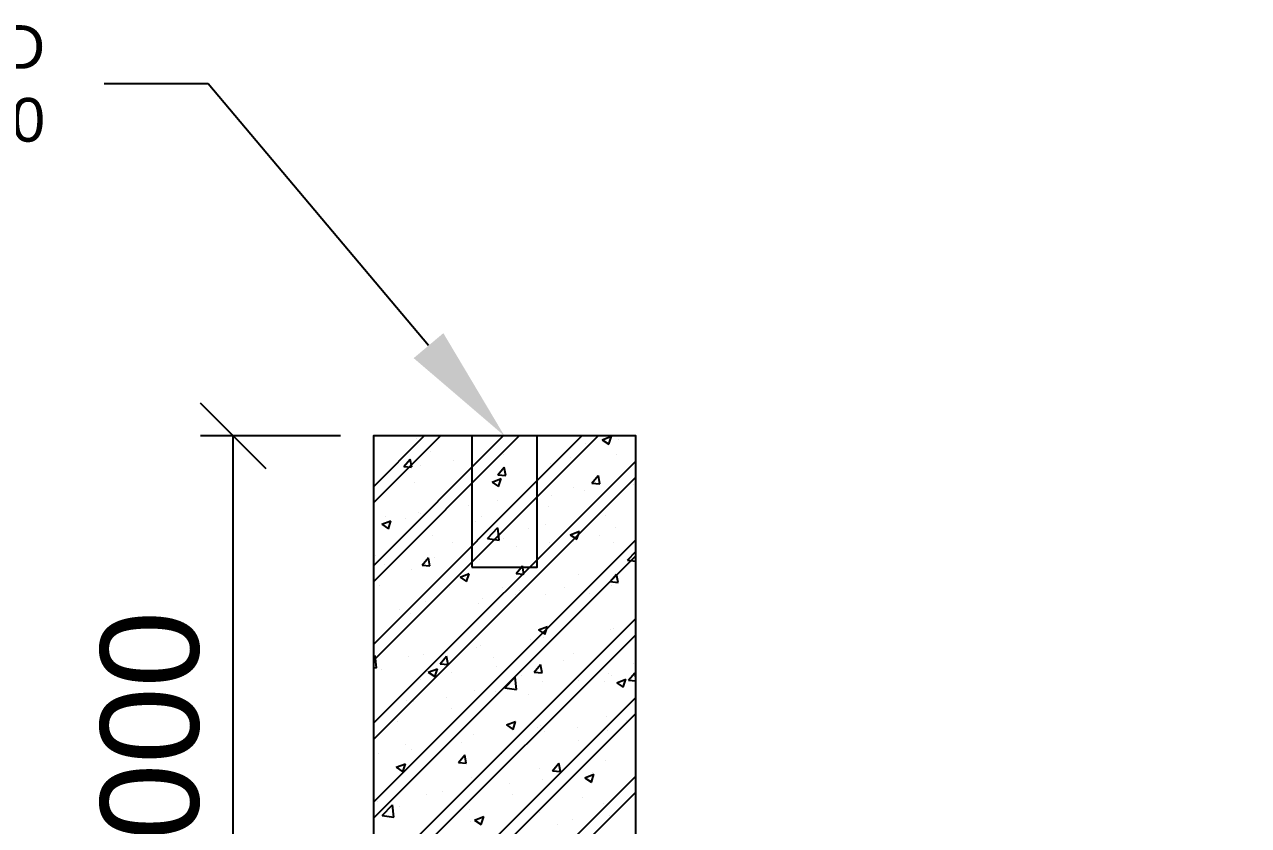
# Model space of a CAD drawing. Extents: x -1041800 to 1211622, y -13029 to 106851.
# Drawn here: x 97371 to 99237, y 14074 to 15296 of the extents above; entities that cross this region are included whole.
import ezdxf
from ezdxf import colors
from ezdxf.entities.mleader import LeaderData, LeaderLine
from ezdxf.math import Vec2, Vec3

# ---------------------------------------------------------------- set-up
doc = ezdxf.new("R2010")
doc.units = 0
doc.header["$MEASUREMENT"] = 0
doc.layers.get('0').update_dxf_attribs({"lineweight": 5})
doc.layers.add('Hatch', color=250, linetype='Continuous')
doc.layers.add('VAN', color=7, linetype='Continuous')
doc.styles.get("Standard").update_dxf_attribs({"font": 'arial.ttf'})
doc.dimstyles.new('TL100', dxfattribs={"dimscale": 0, "dimtxt": 200, "dimasz": 100, "dimexe": 50, "dimexo": 50, "dimgap": 50, "dimtad": 1, "dimdec": 0, "dimtxsty": 'Standard', "dimblk": 'OBLIQUE', "dimcen": 2.5, "dimclrd": 6, "dimclre": 6, "dimclrt": 3, "dimadec": 0, "dimazin": 0, "dimtfac": 1, "dimtdec": 0, "dimtmove": 0, "dimatfit": 3, "dimldrblk": 'OBLIQUE', "dimfxl": 1, "dimarcsym": 0})

# ---------------------------------------------------------------- blocks, each defined once
blk = doc.blocks.new('_Oblique')
at = {"color": 0, "linetype": 'ByBlock', "lineweight": -2}
blk.add_line((-0.5, -0.5), (0.5, 0.5), dxfattribs=at)
blk = doc.blocks.new('*D158')
at = {"layer": 'Defpoints', "color": 0, "transparency": 16777216}
for p in [(97689, 14668.6), (97902.6, 14668.6), (97902.6, 13668.6)]:
    blk.add_point(p, dxfattribs=at)
at = {"layer": 'VAN', "color": 6, "lineweight": -2, "transparency": 16777216}
for p, q in [((97852.6, 14668.6), (97639, 14668.6)), ((97689, 13668.6), (97689, 14668.6)), ((97852.6, 13668.6), (97639, 13668.6))]:
    blk.add_line(p, q, dxfattribs=at)
at = {"layer": 'VAN', "color": 6, "lineweight": -2, "transparency": 16777216, "xscale": 100, "yscale": 100, "zscale": 100}
for p, rotation in [((97689, 14668.6), 90), ((97689, 13668.6), 270)]:
    blk.add_blockref('_Oblique', p, dxfattribs=dict(at, rotation=rotation))
at = {"layer": 'VAN', "color": 3, "transparency": 16777216, "insert": (97562.4, 14168.6), "char_height": 150, "attachment_point": 5, "rotation": 90}
blk.add_mtext('1000', dxfattribs=at)

msp = doc.modelspace()

# ---------------------------------------------------------------- linework, layer by layer
at = {"layer": 'Hatch', "linetype": 'Continuous'}
for p, q in [((97902.6, 14566.4), (98004.3, 14668.2)), ((97902.6, 14446.2), (98124.5, 14668.2)), ((97902.6, 14326), (98244.7, 14668.2)), ((97902.6, 14590.9), (97979.8, 14668.2)), ((97902.6, 14470.7), (98100, 14668.2)), ((97902.6, 14350.5), (98220.2, 14668.2)), ((97968.2, 14664.5), (97968.2, 14664.5)), ((98226.7, 14657.3), (98226.7, 14657.3)), ((98251.6, 14662.8), (98265.6, 14668.1)), ((98251.6, 14662.8), (98261.6, 14656.1)), ((98261.6, 14656), (98265.6, 14668.1)), ((98276.7, 14663.9), (98276.7, 14663.9)), ((97949.1, 14621.9), (97958.7, 14633.4)), ((97961.1, 14620.8), (97958.7, 14633.3)), ((97990.3, 14645.1), (97990.3, 14645.1)), ((98097.1, 14640.5), (98097.1, 14640.5)), ((98100.3, 14640.7), (98100.3, 14640.7)), ((98203.8, 14636), (98203.8, 14636)), ((98273.4, 14639.8), (98273.4, 14639.8)), ((97902.6, 14230.3), (98302.6, 14630.3)), ((97949.1, 14621.9), (97961, 14620.9)), ((97974.5, 14624.1), (97974.5, 14624.1)), ((98024.6, 14630.7), (98024.6, 14630.7)), ((98092.5, 14609.4), (98102.2, 14620.9)), ((98104.5, 14608.2), (98102.2, 14620.8)), ((98172.4, 14627), (98172.4, 14627)), ((97902.6, 14205.8), (98302.6, 14605.8)), ((97965.8, 14597.9), (97965.8, 14597.9)), ((98069.7, 14612.9), (98069.7, 14612.9)), ((98083.6, 14598.3), (98097.6, 14603.6)), ((98083.6, 14598.3), (98093.5, 14591.5)), ((98092.5, 14609.4), (98104.5, 14608.3)), ((98093.5, 14591.5), (98097.6, 14603.6)), ((98236, 14596.8), (98245.6, 14608.3)), ((98236, 14596.8), (98248, 14595.8)), ((98248, 14595.7), (98245.7, 14608.2)), ((98174, 14578.4), (98174, 14578.4)), ((98207.9, 14590.7), (98207.9, 14590.7)), ((98224.1, 14585), (98224.1, 14585)), ((98299.9, 14595), (98299.9, 14595)), ((98047.7, 14561.8), (98047.7, 14561.8)), ((98091.3, 14570.7), (98091.3, 14570.7)), ((98169.9, 14560.4), (98169.9, 14560.4)), ((98271, 14573.2), (98271, 14573.2)), ((97915.5, 14533.8), (97929.5, 14539.1)), ((97921.9, 14545.3), (97921.9, 14545.3)), ((97925.5, 14527), (97929.5, 14539.1)), ((97951.4, 14542.9), (97951.4, 14542.9)), ((97972, 14551.8), (97972, 14551.8)), ((97974.7, 14550.7), (97974.7, 14550.7)), ((98067.2, 14546.3), (98067.2, 14546.3)), ((98255.9, 14546.8), (98255.9, 14546.8)), ((97915.5, 14533.8), (97925.5, 14527)), ((97963.4, 14531.3), (97963.4, 14531.3)), ((98058.1, 14538.3), (98058.1, 14538.3)), ((98076.6, 14512.4), (98092.2, 14528.7)), ((98094.4, 14509.6), (98092.2, 14528.6)), ((98139.2, 14526.8), (98139.2, 14526.8)), ((98164.9, 14533.8), (98164.9, 14533.8)), ((98202.9, 14517.7), (98217, 14523.1)), ((98212.9, 14510.9), (98217, 14523)), ((98271.7, 14529.3), (98271.7, 14529.3)), ((97902.6, 14110.1), (98302.6, 14510.1)), ((97993.5, 14516), (97993.5, 14516)), ((98022.6, 14506.8), (98022.6, 14506.8)), ((98076.6, 14512.4), (98094.4, 14509.7)), ((98100.3, 14511.5), (98100.3, 14511.5)), ((98171.5, 14506.2), (98171.5, 14506.2)), ((98202.9, 14517.7), (98212.9, 14511)), ((98207.1, 14507), (98207.1, 14507)), ((98247.2, 14516.1), (98247.2, 14516.1)), ((98268.5, 14506.6), (98268.5, 14506.6)), ((97902.6, 14085.6), (98302.6, 14485.6)), ((97905.9, 14486.7), (97905.9, 14486.7)), ((98121.4, 14499.6), (98121.4, 14499.6)), ((98167.5, 14493.8), (98167.5, 14493.8)), ((98290.1, 14479.3), (98302.6, 14492.4)), ((97919.4, 14473), (97919.4, 14473)), ((97960.9, 14464.8), (97960.9, 14464.8)), ((97976.8, 14471.5), (97986.5, 14483)), ((97976.8, 14471.5), (97988.8, 14470.4)), ((97988.8, 14470.4), (97986.5, 14482.9)), ((97995.1, 14482.9), (97995.1, 14482.9)), ((98064.8, 14479.8), (98064.8, 14479.8)), ((98120.3, 14458.9), (98129.9, 14470.4)), ((98132.3, 14457.8), (98129.9, 14470.3)), ((98290.1, 14479.3), (98302.6, 14477.4)), ((98034.9, 14453.2), (98048.9, 14458.6)), ((98034.9, 14453.2), (98044.9, 14446.5)), ((98044.9, 14446.4), (98048.9, 14458.5)), ((98120.3, 14458.9), (98132.3, 14457.9)), ((98215.6, 14456.8), (98215.6, 14456.8)), ((98263.7, 14446.4), (98273.4, 14457.9)), ((98263.7, 14446.4), (98275.7, 14445.3)), ((98275.7, 14445.3), (98273.4, 14457.8)), ((97911.6, 14441.2), (97911.6, 14441.2)), ((98018.3, 14436.7), (98018.3, 14436.7)), ((98099, 14436.8), (98099, 14436.8)), ((98118.9, 14427.3), (98118.9, 14427.3)), ((98125.1, 14432.2), (98125.1, 14432.2)), ((98165.1, 14427.3), (98165.1, 14427.3)), ((98194.6, 14437.2), (98194.6, 14437.2)), ((98231.9, 14427.7), (98231.9, 14427.7)), ((98266.1, 14440.1), (98266.1, 14440.1)), ((97982.3, 14416.8), (97982.3, 14416.8)), ((98062.4, 14413.2), (98062.4, 14413.2)), ((98068.8, 14420.7), (98068.8, 14420.7)), ((97902.6, 13989.9), (98302.6, 14389.9)), ((97942.5, 14404), (97942.5, 14404)), ((97958.5, 14398.2), (97958.5, 14398.2)), ((98154.3, 14372.7), (98168.3, 14378.1)), ((98154.3, 14372.7), (98164.2, 14366)), ((98164.2, 14365.9), (98168.3, 14378)), ((98263.7, 14373.5), (98263.7, 14373.5)), ((98268.3, 14375), (98268.3, 14375)), ((97902.6, 13965.4), (98302.6, 14365.4)), ((98142, 14358.4), (98142, 14358.4)), ((98162.6, 14360.7), (98162.6, 14360.7)), ((97902.6, 14331), (97905.3, 14333.9)), ((97907.5, 14314.8), (97905.3, 14333.8)), ((97979.4, 14334.5), (97979.4, 14334.5)), ((98016.2, 14341.8), (98016.2, 14341.8)), ((98060, 14346.6), (98060, 14346.6)), ((98066.3, 14348.4), (98066.3, 14348.4)), ((98207.3, 14337.5), (98207.3, 14337.5)), ((97902.6, 14315.6), (97907.5, 14314.9)), ((97956.1, 14331.6), (97956.1, 14331.6)), ((98004.6, 14321), (98014.2, 14332.5)), ((98004.6, 14321), (98016.5, 14320)), ((98016.6, 14319.9), (98014.2, 14332.5)), ((98086.2, 14330), (98086.2, 14330)), ((98090.7, 14317.4), (98090.7, 14317.4)), ((98148, 14308.5), (98157.7, 14320)), ((98160, 14307.4), (98157.7, 14319.9)), ((98192.9, 14325.5), (98192.9, 14325.5)), ((98299.7, 14321), (98299.7, 14321)), ((97914.8, 14312.1), (97914.8, 14312.1)), ((97974.1, 14297.4), (97974.1, 14297.4)), ((97986.2, 14308.2), (98000.2, 14313.6)), ((97986.2, 14308.2), (97996.2, 14301.5)), ((97996.2, 14301.4), (98000.3, 14313.5)), ((98021.6, 14307.6), (98021.6, 14307.6)), ((98103.1, 14284.5), (98118.7, 14300.8)), ((98120.9, 14281.7), (98118.7, 14300.7)), ((98128.3, 14303.1), (98128.3, 14303.1)), ((98148, 14308.5), (98160, 14307.4)), ((98235.1, 14298.6), (98235.1, 14298.6)), ((98261.2, 14306.9), (98261.2, 14306.9)), ((98265.8, 14302.7), (98265.8, 14302.7)), ((98273.7, 14292.2), (98287.7, 14297.6)), ((98283.6, 14285.4), (98287.7, 14297.5)), ((98291.5, 14295.9), (98301.1, 14307.4)), ((98302.6, 14299.8), (98301.2, 14307.3)), ((98057.5, 14280), (98057.5, 14280)), ((98089.4, 14279.5), (98089.4, 14279.5)), ((98103.1, 14284.5), (98120.9, 14281.8)), ((98160.2, 14294.1), (98160.2, 14294.1)), ((98215.7, 14296.1), (98215.7, 14296.1)), ((98255.3, 14293.5), (98255.3, 14293.5)), ((98273.7, 14292.2), (98283.6, 14285.5)), ((98291.5, 14295.9), (98302.6, 14295)), ((97902.6, 13869.7), (98302.6, 14269.7)), ((97953.6, 14265), (97953.6, 14265)), ((97963.6, 14262.9), (97963.6, 14262.9)), ((98013.6, 14269.5), (98013.6, 14269.5)), ((98138.6, 14273.5), (98138.6, 14273.5)), ((97902.6, 13845.2), (98302.6, 14245.2)), ((98022, 14253.5), (98022, 14253.5)), ((97905.4, 14233.5), (97905.4, 14233.5)), ((97939.6, 14232.8), (97939.6, 14232.8)), ((98046.4, 14228.3), (98046.4, 14228.3)), ((98105.6, 14227.7), (98119.6, 14233)), ((98105.6, 14227.7), (98115.6, 14221)), ((98115.6, 14220.9), (98119.6, 14233)), ((98153.1, 14223.8), (98153.1, 14223.8)), ((98157.8, 14227.5), (98157.8, 14227.5)), ((98213.2, 14223.8), (98213.2, 14223.8)), ((98258.8, 14240.3), (98258.8, 14240.3)), ((98288.9, 14233.8), (98288.9, 14233.8)), ((98055.1, 14213.4), (98055.1, 14213.4)), ((98163.1, 14217.2), (98163.1, 14217.2)), ((98215, 14203.5), (98215, 14203.5)), ((98259.9, 14219.3), (98259.9, 14219.3)), ((97951.2, 14198.4), (97951.2, 14198.4)), ((97961, 14190.6), (97961, 14190.6)), ((98036.8, 14200.6), (98036.8, 14200.6)), ((97911, 14184), (97911, 14184)), ((97937.6, 14163.2), (97951.6, 14168.5)), ((97947.5, 14156.4), (97951.6, 14168.5)), ((98032.3, 14170.6), (98042, 14182.1)), ((98032.3, 14170.6), (98044.3, 14169.6)), ((98044.3, 14169.5), (98042, 14182)), ((98098.4, 14183.5), (98098.4, 14183.5)), ((98175.8, 14158), (98185.4, 14169.5)), ((98187.8, 14156.9), (98185.4, 14169.5)), ((98256.4, 14173.8), (98256.4, 14173.8)), ((97902.6, 13749.5), (98302.6, 14149.5)), ((97937.6, 14163.2), (97947.5, 14156.5)), ((97981.7, 14163.5), (97981.7, 14163.5)), ((98155.3, 14160.9), (98155.3, 14160.9)), ((98175.8, 14158), (98187.8, 14157)), ((98225, 14147.2), (98239, 14152.5)), ((98225, 14147.2), (98235, 14140.4)), ((98235, 14140.4), (98239, 14152.5)), ((98236.3, 14154.9), (98236.3, 14154.9)), ((97948.8, 14131.9), (97948.8, 14131.9)), ((98052.7, 14146.9), (98052.7, 14146.9)), ((98110.5, 14138.3), (98110.5, 14138.3)), ((98160.5, 14144.9), (98160.5, 14144.9)), ((97902.6, 13725), (98302.6, 14125)), ((97908.4, 14111.7), (97908.4, 14111.7)), ((97984.2, 14121.7), (97984.2, 14121.7)), ((98007.4, 14126.1), (98007.4, 14126.1)), ((98114.2, 14121.6), (98114.2, 14121.6)), ((98221, 14117.1), (98221, 14117.1)), ((97916.2, 14089.7), (97931.8, 14105.9)), ((97934, 14086.9), (97931.8, 14105.9)), ((97942.8, 14103.8), (97942.8, 14103.8)), ((98049.6, 14099.2), (98049.6, 14099.2)), ((98152.9, 14094.4), (98152.9, 14094.4)), ((98156.4, 14094.7), (98156.4, 14094.7)), ((98253.9, 14107.2), (98253.9, 14107.2)), ((97916.2, 14089.7), (97934, 14086.9)), ((98050.2, 14080.3), (98050.2, 14080.3)), ((98057, 14082.6), (98071, 14088)), ((98057, 14082.6), (98066.9, 14075.9)), ((98066.9, 14075.9), (98071, 14087.9)), ((98183.7, 14076), (98183.7, 14076)), ((98206.7, 14084.2), (98206.7, 14084.2)), ((98263.1, 14090.2), (98263.1, 14090.2))]:
    msp.add_line(p, q, dxfattribs=at)
at = {"layer": 'VAN', "color": 0}
for points in [[(97902.6, 13668.6), (98302.6, 13668.6), (98302.6, 14668.6), (97902.6, 14668.6)], [(98052.6, 14468.6), (98152.6, 14468.6), (98152.6, 14668.6), (98052.6, 14668.6)]]:
    msp.add_lwpolyline(points, close=True, dxfattribs=at)

# ---------------------------------------------------------------- dimensions: what is measured, and where the dimension line sits
dim = msp.add_linear_dim(base=(97689, 14668.6), p1=(97902.6, 13668.6), p2=(97902.6, 14668.6), angle=90, dimstyle='TL100', override={"dimscale": 1, "dimtxt": 150}, dxfattribs=at)
dim.commit()
dim.dimension.update_dxf_attribs({"geometry": '*D158', "text_midpoint": (97562.4, 14168.6)})

# ---------------------------------------------------------------- leaders
ml = msp.add_multileader_mtext('Standard')
ml.set_content('CONCRETE PAD\\PH1000xL2500xW400', color=256)
ml.set_leader_properties()
ml.build(insert=Vec2(0, 0))
ml.multileader.update_dxf_attribs({"text_left_attachment_type": 2, "text_right_attachment_type": 2, "dogleg_length": 0.36, "arrow_head_size": 180, "scale": 1000})
ctx = ml.context
ctx.base_point, ctx.scale, ctx.char_height, ctx.arrow_head_size, ctx.landing_gap_size, ctx.plane_origin = Vec3(96454.2, 15205.6), 1000, 66.667, 180, 90, Vec3(105512.9, 15353.8)
ctx.left_attachment, ctx.right_attachment, ctx.text_align_type = 2, 2, 2
notes = []
notes.append((ctx, [(0, (1, 1, 0), (97650.9, 15205.6), (-1, 0), 158.8, [(0, [(98102.6, 14668.6)], 0, [])])]))
ctx.mtext.insert, ctx.mtext.width, ctx.mtext.alignment, ctx.mtext.flow_direction = Vec3(97402.1, 15295.3), 1100.105, 3, 5
ml = msp.add_multileader_mtext('Standard')
ml.set_content('CONCRETE PAD\\PH1000xL2500xW400', color=256)
ml.set_leader_properties()
ml.build(insert=Vec2(0, 0))
ml.multileader.update_dxf_attribs({"text_left_attachment_type": 2, "text_right_attachment_type": 2, "dogleg_length": 0.36, "arrow_head_size": 180, "scale": 1000})
ctx = ml.context
ctx.base_point, ctx.scale, ctx.char_height, ctx.arrow_head_size, ctx.landing_gap_size, ctx.plane_origin = Vec3(99454.2, 15205.6), 1000, 66.667, 180, 90, Vec3(108512.9, 15353.8)
ctx.left_attachment, ctx.right_attachment, ctx.text_align_type = 2, 2, 2
notes.append((ctx, [(0, (1, 1, 0), (100650.9, 15205.6), (-1, 0), 158.8, [(0, [(101102.6, 14668.6)], 0, [])])]))
ctx.mtext.insert, ctx.mtext.width, ctx.mtext.alignment, ctx.mtext.flow_direction = Vec3(100402.1, 15295.3), 1100.105, 3, 5
for ctx, leaders in notes:
    for number, flags, end, landing, length, lines in leaders:
        leader = LeaderData()
        leader.index, (leader.has_last_leader_line, leader.has_dogleg_vector, leader.attachment_direction) = number, flags
        leader.last_leader_point, leader.dogleg_vector, leader.dogleg_length = Vec3(end), Vec3(landing), length
        for number, points, colour, breaks in lines:
            line = LeaderLine()
            line.index, line.vertices, line.color, line.breaks = number, Vec3.list(points), colors.encode_raw_color(colour), breaks
            leader.lines.append(line)
        ctx.leaders.append(leader)

doc.saveas('drawing.dxf')
